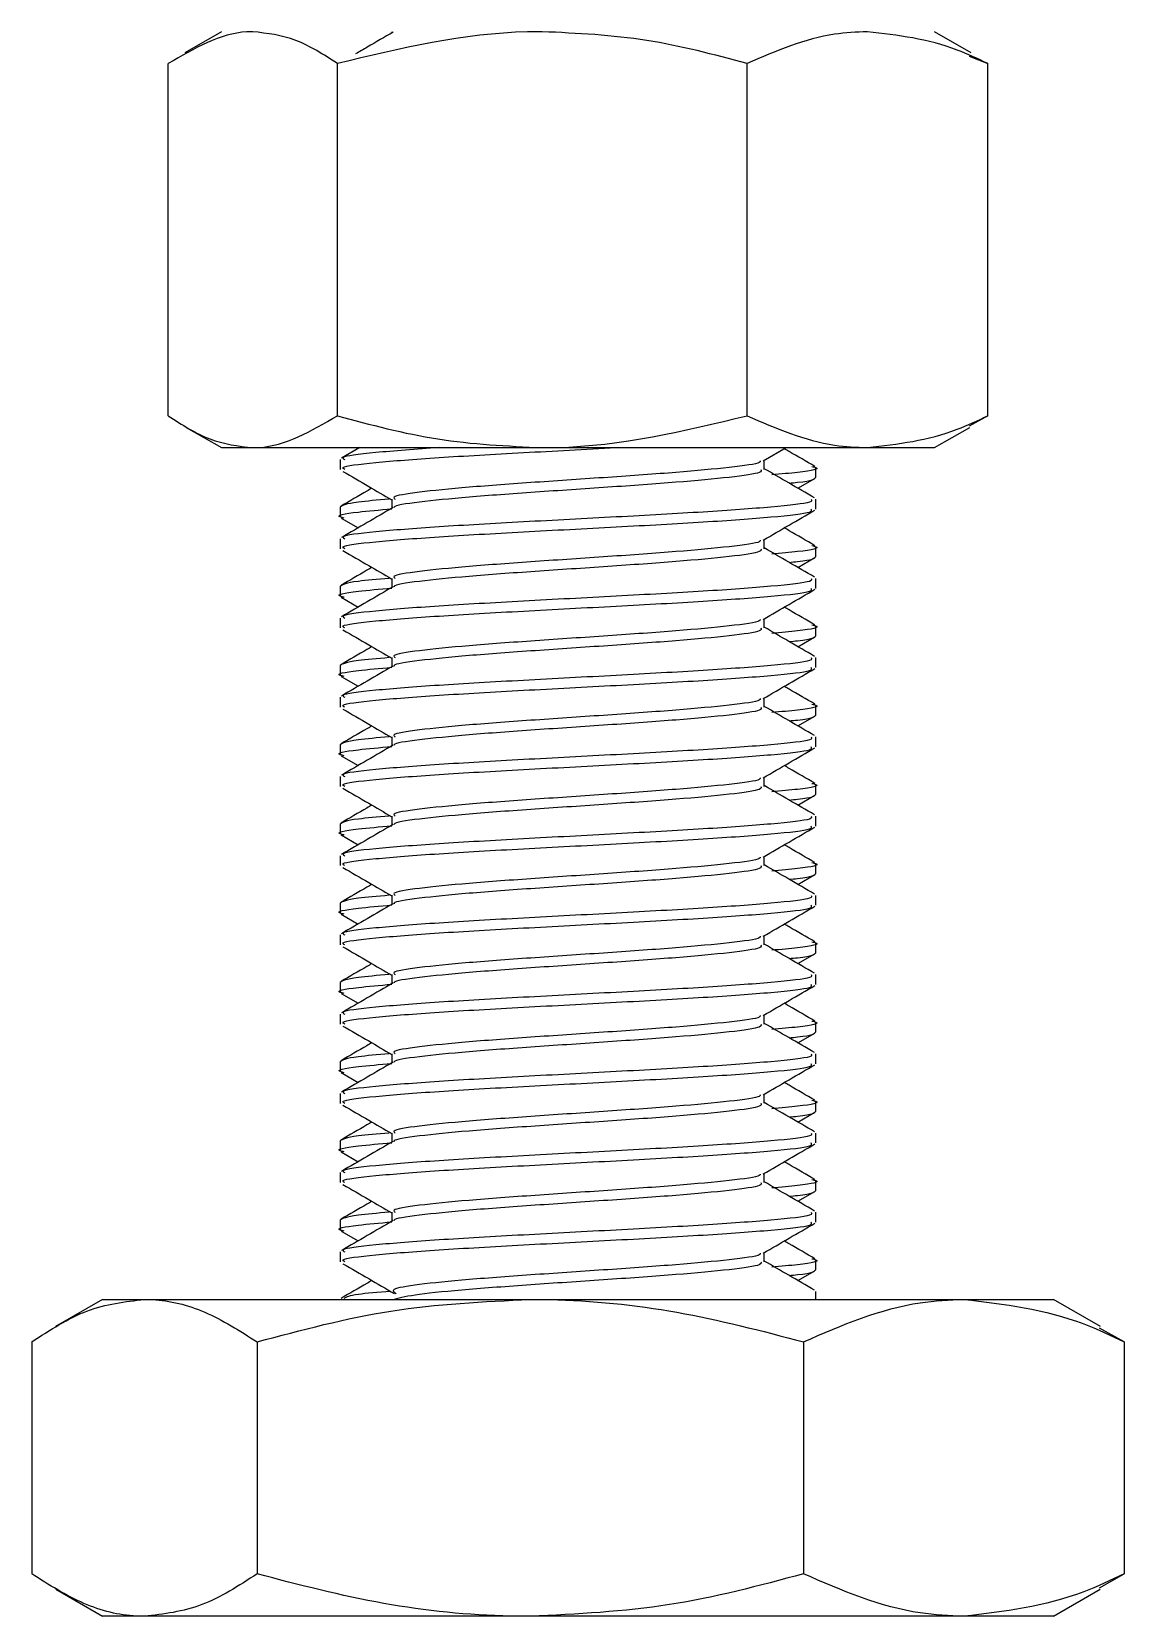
# Model space of a CAD drawing. Header units: inches. Extents: x 0 to 137, y 0 to 88.
# Drawn here: x 18.582 to 19.443, y 13.387 to 14.638 of the extents above; entities that cross this region are included whole.
import ezdxf

# ---------------------------------------------------------------- set-up
doc = ezdxf.new("R2010")
doc.units = ezdxf.units.IN
doc.header["$MEASUREMENT"] = 0

msp = doc.modelspace()

# ---------------------------------------------------------------- linework, layer by layer
at = {"color": 7, "linetype": 'Continuous', "lineweight": 25}
for p, q in [((18.73125, 14.6375), (18.70246, 14.62088)), ((18.86559, 14.6375), (18.86559, 14.63649)), ((19.32254, 14.62088), (19.29375, 14.6375)), ((19.32104, 14.61826), (19.33562, 14.61238)), ((18.68938, 14.3345), (18.68938, 14.61238)), ((18.82271, 14.3345), (18.82271, 14.61238)), ((19.14583, 14.3345), (19.14583, 14.61238)), ((19.33562, 14.3345), (19.33562, 14.61238)), ((18.70352, 14.32538), (18.73125, 14.30937)), ((19.29375, 14.30937), (19.32148, 14.32538)), ((19.33562, 14.3345), (19.32095, 14.32631)), ((18.73125, 14.30937), (19.29375, 14.30937)), ((18.84041, 14.30937), (18.82591, 14.30096)), ((19.15857, 14.29892), (19.17656, 14.30937)), ((18.825, 14.29996), (18.825, 14.29215)), ((19.15941, 14.29219), (19.15941, 14.29941)), ((19.2, 14.28594), (19.2, 14.29375)), ((19.18592, 14.27735), (19.19933, 14.28513)), ((18.86559, 14.26875), (18.86559, 14.26149)), ((19.2, 14.2609), (19.2, 14.26871)), ((18.825, 14.2625), (18.825, 14.25469)), ((18.82567, 14.25388), (18.83908, 14.2461)), ((18.825, 14.23746), (18.825, 14.22965)), ((19.15941, 14.22969), (19.15941, 14.23691)), ((19.2, 14.22344), (19.2, 14.23125)), ((19.18592, 14.21485), (19.19933, 14.22263)), ((18.86559, 14.20625), (18.86559, 14.19899)), ((19.2, 14.1984), (19.2, 14.20621)), ((18.825, 14.2), (18.825, 14.19219)), ((18.82567, 14.19138), (18.83908, 14.1836)), ((18.825, 14.17496), (18.825, 14.16715)), ((19.15941, 14.16719), (19.15941, 14.17441)), ((19.2, 14.16094), (19.2, 14.16875)), ((19.18592, 14.15235), (19.19933, 14.16013)), ((18.86559, 14.14375), (18.86559, 14.13649)), ((19.2, 14.1359), (19.2, 14.14371)), ((18.825, 14.1375), (18.825, 14.12969)), ((18.82567, 14.12888), (18.83908, 14.1211)), ((18.825, 14.11246), (18.825, 14.10465)), ((19.15941, 14.10469), (19.15941, 14.11191)), ((19.2, 14.09844), (19.2, 14.10625)), ((19.18592, 14.08985), (19.19933, 14.09763)), ((18.86559, 14.08125), (18.86559, 14.07399)), ((19.2, 14.0734), (19.2, 14.08121)), ((18.825, 14.075), (18.825, 14.06719)), ((18.82567, 14.06638), (18.83908, 14.0586)), ((18.825, 14.04996), (18.825, 14.04215)), ((19.15941, 14.04219), (19.15941, 14.04941)), ((19.2, 14.03594), (19.2, 14.04375)), ((19.18592, 14.02735), (19.19933, 14.03513)), ((18.86559, 14.01875), (18.86559, 14.01149)), ((19.2, 14.0109), (19.2, 14.01871)), ((18.825, 14.0125), (18.825, 14.00469)), ((18.82567, 14.00388), (18.83908, 13.9961)), ((18.825, 13.98746), (18.825, 13.97965)), ((19.15941, 13.97969), (19.15941, 13.98691)), ((19.2, 13.97344), (19.2, 13.98125)), ((19.18592, 13.96485), (19.19933, 13.97263)), ((18.86559, 13.95625), (18.86559, 13.94899)), ((19.2, 13.9484), (19.2, 13.95621)), ((18.825, 13.95), (18.825, 13.94219)), ((18.82567, 13.94138), (18.83908, 13.9336)), ((18.825, 13.92496), (18.825, 13.91715)), ((19.15941, 13.91719), (19.15941, 13.92441)), ((19.2, 13.91094), (19.2, 13.91875)), ((19.18592, 13.90235), (19.19933, 13.91013)), ((18.86559, 13.89375), (18.86559, 13.88649)), ((19.2, 13.8859), (19.2, 13.89371)), ((18.825, 13.8875), (18.825, 13.87969)), ((18.82567, 13.87888), (18.83908, 13.8711)), ((18.825, 13.86246), (18.825, 13.85465)), ((19.15941, 13.85469), (19.15941, 13.86191)), ((19.2, 13.84844), (19.2, 13.85625)), ((19.18592, 13.83985), (19.19933, 13.84763)), ((18.86559, 13.83125), (18.86559, 13.82399)), ((19.2, 13.8234), (19.2, 13.83121)), ((18.825, 13.825), (18.825, 13.81719)), ((18.82567, 13.81638), (18.83908, 13.8086)), ((18.825, 13.79996), (18.825, 13.79215)), ((19.15941, 13.79219), (19.15941, 13.79941)), ((19.2, 13.78594), (19.2, 13.79375)), ((19.18592, 13.77735), (19.19933, 13.78513)), ((18.86559, 13.76875), (18.86559, 13.76149)), ((19.2, 13.7609), (19.2, 13.76871)), ((18.825, 13.7625), (18.825, 13.75469)), ((18.82567, 13.75388), (18.83908, 13.7461)), ((18.825, 13.73746), (18.825, 13.72965)), ((19.15941, 13.72969), (19.15941, 13.73691)), ((19.2, 13.72344), (19.2, 13.73125)), ((19.18592, 13.71485), (19.19933, 13.72263)), ((18.86559, 13.70625), (18.86559, 13.69899)), ((19.2, 13.6984), (19.2, 13.70621)), ((18.825, 13.7), (18.825, 13.69219)), ((18.82567, 13.69138), (18.83908, 13.6836)), ((18.825, 13.67496), (18.825, 13.66715)), ((19.15941, 13.66719), (19.15941, 13.67441)), ((19.2, 13.66094), (19.2, 13.66875)), ((19.18592, 13.65235), (19.19933, 13.66013)), ((19.2, 13.6375), (19.2, 13.64371)), ((18.6375, 13.6375), (18.60053, 13.61615)), ((18.6375, 13.6375), (19.3875, 13.6375)), ((19.42447, 13.61615), (19.3875, 13.6375)), ((19.44333, 13.60401), (19.42376, 13.61492)), ((18.58167, 13.60401), (18.58167, 13.42099)), ((18.75945, 13.60401), (18.75945, 13.42099)), ((19.19028, 13.60401), (19.19028, 13.42099)), ((19.44333, 13.60401), (19.44333, 13.42099)), ((19.42376, 13.40991), (19.44333, 13.42099)), ((18.6006, 13.4088), (18.6375, 13.3875)), ((19.3875, 13.3875), (19.4244, 13.4088)), ((19.3875, 13.3875), (18.6375, 13.3875))]:
    msp.add_line(p, q, dxfattribs=at)
for points, knots in [([(18.75605, 14.6375), (18.75447, 14.63747), (18.73195, 14.63712), (18.70989, 14.6243), (18.68938, 14.61238)], [0, 0, 0, 0, 0.070219, 1, 1, 1, 1]), ([(18.82271, 14.61238), (18.81189, 14.6194), (18.79003, 14.63357), (18.76744, 14.63618), (18.75605, 14.6375)], [0, 0, 0, 0, 0.495458, 1, 1, 1, 1]), ([(18.98427, 14.6375), (18.98044, 14.63747), (18.92588, 14.63712), (18.87242, 14.6243), (18.82271, 14.61238)], [0, 0, 0, 0, 0.070219, 1, 1, 1, 1]), ([(18.8667, 14.63713), (18.8599, 14.63319), (18.85005, 14.62746), (18.84018, 14.62174), (18.83711, 14.61996)], [0, 0, 0, 0, 0.6888575, 1, 1, 1, 1]), ([(19.14583, 14.61238), (19.11959, 14.6194), (19.06664, 14.63357), (19.01189, 14.63618), (18.98427, 14.6375)], [0, 0, 0, 0, 0.495458, 1, 1, 1, 1]), ([(19.24073, 14.6375), (19.2321, 14.63713), (19.19998, 14.63574), (19.1687, 14.62225), (19.14583, 14.61238)], [0, 0, 0, 0, 0.268634, 1, 1, 1, 1]), ([(19.33562, 14.61238), (19.32765, 14.61617), (19.29672, 14.6309), (19.26459, 14.63469), (19.24073, 14.6375)], [0, 0, 0, 0, 0.2575513, 1, 1, 1, 1]), ([(18.68938, 14.3345), (18.70021, 14.32747), (18.72206, 14.3133), (18.74465, 14.31069), (18.75605, 14.30937)], [0, 0, 0, 0, 0.495458, 1, 1, 1, 1]), ([(18.75605, 14.30937), (18.75763, 14.3094), (18.78014, 14.30976), (18.8022, 14.32258), (18.82271, 14.3345)], [0, 0, 0, 0, 0.070219, 1, 1, 1, 1]), ([(18.82271, 14.3345), (18.84895, 14.32747), (18.90191, 14.3133), (18.95665, 14.31069), (18.98427, 14.30937)], [0, 0, 0, 0, 0.495458, 1, 1, 1, 1]), ([(18.98427, 14.30937), (18.9881, 14.3094), (19.04266, 14.30976), (19.09612, 14.32258), (19.14583, 14.3345)], [0, 0, 0, 0, 0.070219, 1, 1, 1, 1]), ([(19.14583, 14.3345), (19.1687, 14.32463), (19.19998, 14.31114), (19.2321, 14.30975), (19.24073, 14.30937)], [0, 0, 0, 0, 0.731366, 1, 1, 1, 1]), ([(19.24073, 14.30937), (19.26459, 14.31219), (19.29672, 14.31598), (19.32765, 14.3307), (19.33562, 14.3345)], [0, 0, 0, 0, 0.7424487, 1, 1, 1, 1]), ([(18.82849, 14.29215), (18.82763, 14.29268), (18.82471, 14.29452), (18.85, 14.29766), (18.89972, 14.30156), (18.96866, 14.30547), (19.01796, 14.30807), (19.04261, 14.30937)], [0, 0, 0, 0, 0.0929898, 0.3197423, 0.5464949, 0.7732474, 1, 1, 1, 1]), ([(18.90293, 14.30937), (18.88499, 14.30807), (18.84912, 14.30547), (18.82479, 14.30233), (18.82765, 14.30049), (18.82849, 14.29996)], [0, 0, 0, 0, 0.4149216, 0.8298433, 1, 1, 1, 1]), ([(19.19939, 14.29452), (19.19258, 14.29847), (19.18451, 14.30315), (19.17644, 14.30784), (19.17517, 14.30857)], [0, 0, 0, 0, 0.8430361, 1, 1, 1, 1]), ([(18.82716, 14.29065), (18.83392, 14.28672), (18.84675, 14.27926), (18.85954, 14.27179), (18.86559, 14.26826)], [0, 0, 0, 0, 0.5268333, 1, 1, 1, 1]), ([(19.15613, 14.2989), (19.15617, 14.29849), (19.15633, 14.29677), (19.13381, 14.29375), (19.09207, 14.28984), (19.03661, 14.28594), (18.97801, 14.28203), (18.92418, 14.27812), (18.88517, 14.27422), (18.86537, 14.27108), (18.86766, 14.26925), (18.86832, 14.26872)], [0, 0, 0, 0, 0.0412739, 0.1706766, 0.3000793, 0.429482, 0.5588847, 0.6882875, 0.8176902, 0.9470929, 1, 1, 1, 1]), ([(19.15668, 14.29216), (19.15699, 14.29139), (19.15783, 14.28931), (19.13419, 14.28594), (19.09197, 14.28203), (19.03663, 14.27812), (18.97803, 14.27422), (18.92408, 14.27031), (18.88555, 14.26641), (18.86705, 14.26367), (18.8675, 14.26224), (18.86754, 14.26212)], [0, 0, 0, 0, 0.0771573, 0.2071614, 0.3371654, 0.4671695, 0.5971736, 0.7271776, 0.8571817, 0.9871857, 1, 1, 1, 1]), ([(19.19909, 14.26971), (19.1923, 14.27365), (19.17906, 14.28133), (19.16584, 14.28901), (19.15941, 14.29274)], [0, 0, 0, 0, 0.5135589, 1, 1, 1, 1]), ([(19.19699, 14.29457), (19.19813, 14.2943), (19.2047, 14.29272), (19.19435, 14.29049), (19.17257, 14.28853), (19.16528, 14.28788)], [0, 0, 0, 0, 0.1229738, 0.7064342, 1, 1, 1, 1]), ([(18.84994, 14.27739), (18.84864, 14.27663), (18.84053, 14.27192), (18.83242, 14.26722), (18.82561, 14.26327)], [0, 0, 0, 0, 0.160953, 1, 1, 1, 1]), ([(19.17897, 14.28138), (19.18133, 14.2816), (19.19786, 14.28312), (19.19901, 14.28464), (19.2, 14.28594)], [0, 0, 0, 0, 0.1425412, 1, 1, 1, 1]), ([(18.86347, 14.26873), (18.85443, 14.26796), (18.8302, 14.26588), (18.827, 14.2638), (18.825, 14.2625)], [0, 0, 0, 0, 0.3731542, 1, 1, 1, 1]), ([(19.19651, 14.26871), (19.19691, 14.26794), (19.19797, 14.26587), (19.16781, 14.2625), (19.11392, 14.25859), (19.04331, 14.25469), (18.96847, 14.25078), (18.89978, 14.24687), (18.84999, 14.24297), (18.82471, 14.23983), (18.82764, 14.23799), (18.82849, 14.23746)], [0, 0, 0, 0, 0.0737383, 0.1987383, 0.3237383, 0.4487383, 0.5737383, 0.6987383, 0.8237383, 0.9487383, 1, 1, 1, 1]), ([(18.82815, 14.25383), (18.82694, 14.25411), (18.82027, 14.2557), (18.83198, 14.25813), (18.85611, 14.26028), (18.86559, 14.26112)], [0, 0, 0, 0, 0.1181017, 0.6533582, 1, 1, 1, 1]), ([(18.8667, 14.26213), (18.8599, 14.25819), (18.84631, 14.25029), (18.83271, 14.24241), (18.82591, 14.23846)], [0, 0, 0, 0, 0.4997708, 1, 1, 1, 1]), ([(18.82849, 14.22965), (18.82764, 14.23018), (18.82471, 14.23202), (18.84999, 14.23516), (18.89978, 14.23906), (18.96847, 14.24297), (19.04331, 14.24687), (19.11392, 14.25078), (19.16781, 14.25469), (19.19797, 14.25806), (19.19691, 14.26013), (19.19651, 14.2609)], [0, 0, 0, 0, 0.0512617, 0.1762617, 0.3012617, 0.4262617, 0.5512617, 0.6762617, 0.8012617, 0.9262617, 1, 1, 1, 1]), ([(19.15857, 14.23642), (19.16537, 14.24038), (19.17898, 14.24829), (19.19259, 14.25618), (19.1994, 14.26013)], [0, 0, 0, 0, 0.4997275, 1, 1, 1, 1]), ([(19.19939, 14.23202), (19.19258, 14.23597), (19.18451, 14.24065), (19.17644, 14.24534), (19.17517, 14.24607)], [0, 0, 0, 0, 0.8430361, 1, 1, 1, 1]), ([(18.82716, 14.22815), (18.83392, 14.22422), (18.84675, 14.21676), (18.85954, 14.20929), (18.86559, 14.20576)], [0, 0, 0, 0, 0.5268333, 1, 1, 1, 1]), ([(19.15613, 14.2364), (19.15617, 14.23599), (19.15633, 14.23427), (19.13381, 14.23125), (19.09207, 14.22734), (19.03661, 14.22344), (18.97801, 14.21953), (18.92418, 14.21562), (18.88517, 14.21172), (18.86537, 14.20858), (18.86766, 14.20675), (18.86832, 14.20622)], [0, 0, 0, 0, 0.0412739, 0.1706766, 0.3000793, 0.429482, 0.5588847, 0.6882875, 0.8176902, 0.9470929, 1, 1, 1, 1]), ([(19.15668, 14.22966), (19.15699, 14.22889), (19.15783, 14.22681), (19.13419, 14.22344), (19.09197, 14.21953), (19.03663, 14.21562), (18.97803, 14.21172), (18.92408, 14.20781), (18.88555, 14.20391), (18.86705, 14.20117), (18.8675, 14.19974), (18.86754, 14.19962)], [0, 0, 0, 0, 0.07715729, 0.20716136, 0.33716542, 0.46716949, 0.59717355, 0.72717762, 0.85718168, 0.98718575, 1, 1, 1, 1]), ([(19.19909, 14.20721), (19.1923, 14.21115), (19.17906, 14.21883), (19.16584, 14.22651), (19.15941, 14.23024)], [0, 0, 0, 0, 0.5135589, 1, 1, 1, 1]), ([(19.19699, 14.23207), (19.19813, 14.2318), (19.2047, 14.23022), (19.19435, 14.22799), (19.17257, 14.22603), (19.16528, 14.22538)], [0, 0, 0, 0, 0.1229738, 0.7064342, 1, 1, 1, 1]), ([(18.84994, 14.21489), (18.84864, 14.21413), (18.84053, 14.20942), (18.83242, 14.20472), (18.82561, 14.20077)], [0, 0, 0, 0, 0.160953, 1, 1, 1, 1]), ([(19.17897, 14.21888), (19.18133, 14.2191), (19.19786, 14.22062), (19.19901, 14.22214), (19.2, 14.22344)], [0, 0, 0, 0, 0.1425412, 1, 1, 1, 1]), ([(18.86347, 14.20623), (18.85443, 14.20546), (18.8302, 14.20338), (18.827, 14.2013), (18.825, 14.2)], [0, 0, 0, 0, 0.3731542, 1, 1, 1, 1]), ([(19.19651, 14.20621), (19.19691, 14.20544), (19.19797, 14.20337), (19.16781, 14.2), (19.11392, 14.19609), (19.04331, 14.19219), (18.96847, 14.18828), (18.89978, 14.18437), (18.84999, 14.18047), (18.82471, 14.17733), (18.82764, 14.17549), (18.82849, 14.17496)], [0, 0, 0, 0, 0.0737383, 0.1987383, 0.3237383, 0.4487383, 0.5737383, 0.6987383, 0.8237383, 0.9487383, 1, 1, 1, 1]), ([(18.82815, 14.19133), (18.82694, 14.19161), (18.82027, 14.1932), (18.83198, 14.19563), (18.85611, 14.19778), (18.86559, 14.19862)], [0, 0, 0, 0, 0.1181017, 0.6533582, 1, 1, 1, 1]), ([(18.8667, 14.19963), (18.8599, 14.19569), (18.84631, 14.18779), (18.83271, 14.17991), (18.82591, 14.17596)], [0, 0, 0, 0, 0.4997708, 1, 1, 1, 1]), ([(18.82849, 14.16715), (18.82764, 14.16768), (18.82471, 14.16952), (18.84999, 14.17266), (18.89978, 14.17656), (18.96847, 14.18047), (19.04331, 14.18437), (19.11392, 14.18828), (19.16781, 14.19219), (19.19797, 14.19556), (19.19691, 14.19763), (19.19651, 14.1984)], [0, 0, 0, 0, 0.0512617, 0.1762617, 0.3012617, 0.4262617, 0.5512617, 0.6762617, 0.8012617, 0.9262617, 1, 1, 1, 1]), ([(19.15857, 14.17392), (19.16537, 14.17788), (19.17898, 14.18579), (19.19259, 14.19368), (19.1994, 14.19763)], [0, 0, 0, 0, 0.4997275, 1, 1, 1, 1]), ([(19.19939, 14.16952), (19.19258, 14.17347), (19.18451, 14.17815), (19.17644, 14.18284), (19.17517, 14.18357)], [0, 0, 0, 0, 0.8430361, 1, 1, 1, 1]), ([(18.82716, 14.16565), (18.83392, 14.16172), (18.84675, 14.15426), (18.85954, 14.14679), (18.86559, 14.14326)], [0, 0, 0, 0, 0.5268333, 1, 1, 1, 1]), ([(19.15613, 14.1739), (19.15617, 14.17349), (19.15633, 14.17177), (19.13381, 14.16875), (19.09207, 14.16484), (19.03661, 14.16094), (18.97801, 14.15703), (18.92418, 14.15312), (18.88517, 14.14922), (18.86537, 14.14608), (18.86766, 14.14425), (18.86832, 14.14372)], [0, 0, 0, 0, 0.0412739, 0.1706766, 0.3000793, 0.429482, 0.5588847, 0.6882875, 0.8176902, 0.9470929, 1, 1, 1, 1]), ([(19.15668, 14.16716), (19.15699, 14.16639), (19.15783, 14.16431), (19.13419, 14.16094), (19.09197, 14.15703), (19.03663, 14.15312), (18.97803, 14.14922), (18.92408, 14.14531), (18.88555, 14.14141), (18.86705, 14.13867), (18.8675, 14.13724), (18.86754, 14.13712)], [0, 0, 0, 0, 0.07715729, 0.20716136, 0.33716542, 0.46716949, 0.59717355, 0.72717762, 0.85718168, 0.98718575, 1, 1, 1, 1]), ([(19.19909, 14.14471), (19.1923, 14.14865), (19.17906, 14.15633), (19.16584, 14.16401), (19.15941, 14.16774)], [0, 0, 0, 0, 0.5135589, 1, 1, 1, 1]), ([(19.19699, 14.16957), (19.19813, 14.1693), (19.2047, 14.16772), (19.19435, 14.16549), (19.17257, 14.16353), (19.16528, 14.16288)], [0, 0, 0, 0, 0.12297375, 0.70643418, 1, 1, 1, 1]), ([(18.84994, 14.15239), (18.84864, 14.15163), (18.84053, 14.14692), (18.83242, 14.14222), (18.82561, 14.13827)], [0, 0, 0, 0, 0.160953, 1, 1, 1, 1]), ([(19.17897, 14.15638), (19.18133, 14.1566), (19.19786, 14.15812), (19.19901, 14.15964), (19.2, 14.16094)], [0, 0, 0, 0, 0.1425412, 1, 1, 1, 1]), ([(18.86347, 14.14373), (18.85443, 14.14296), (18.8302, 14.14088), (18.827, 14.1388), (18.825, 14.1375)], [0, 0, 0, 0, 0.3731542, 1, 1, 1, 1]), ([(19.19651, 14.14371), (19.19691, 14.14294), (19.19797, 14.14087), (19.16781, 14.1375), (19.11392, 14.13359), (19.04331, 14.12969), (18.96847, 14.12578), (18.89978, 14.12187), (18.84999, 14.11797), (18.82471, 14.11483), (18.82764, 14.11299), (18.82849, 14.11246)], [0, 0, 0, 0, 0.0737383, 0.1987383, 0.3237383, 0.4487383, 0.5737383, 0.6987383, 0.8237383, 0.9487383, 1, 1, 1, 1]), ([(18.82815, 14.12883), (18.82694, 14.12911), (18.82027, 14.1307), (18.83198, 14.13313), (18.85611, 14.13528), (18.86559, 14.13612)], [0, 0, 0, 0, 0.1181017, 0.6533582, 1, 1, 1, 1]), ([(18.8667, 14.13713), (18.8599, 14.13319), (18.84631, 14.12529), (18.83271, 14.11741), (18.82591, 14.11346)], [0, 0, 0, 0, 0.4997708, 1, 1, 1, 1]), ([(18.82849, 14.10465), (18.82764, 14.10518), (18.82471, 14.10702), (18.84999, 14.11016), (18.89978, 14.11406), (18.96847, 14.11797), (19.04331, 14.12187), (19.11392, 14.12578), (19.16781, 14.12969), (19.19797, 14.13306), (19.19691, 14.13513), (19.19651, 14.1359)], [0, 0, 0, 0, 0.0512617, 0.1762617, 0.3012617, 0.4262617, 0.5512617, 0.6762617, 0.8012617, 0.9262617, 1, 1, 1, 1]), ([(19.15857, 14.11142), (19.16537, 14.11538), (19.17898, 14.12329), (19.19259, 14.13118), (19.1994, 14.13513)], [0, 0, 0, 0, 0.4997275, 1, 1, 1, 1]), ([(19.19939, 14.10702), (19.19258, 14.11097), (19.18451, 14.11565), (19.17644, 14.12034), (19.17517, 14.12107)], [0, 0, 0, 0, 0.8430361, 1, 1, 1, 1]), ([(18.82716, 14.10315), (18.83392, 14.09922), (18.84675, 14.09176), (18.85954, 14.08429), (18.86559, 14.08076)], [0, 0, 0, 0, 0.5268333, 1, 1, 1, 1]), ([(19.15613, 14.1114), (19.15617, 14.11099), (19.15633, 14.10927), (19.13381, 14.10625), (19.09207, 14.10234), (19.03661, 14.09844), (18.97801, 14.09453), (18.92418, 14.09062), (18.88517, 14.08672), (18.86537, 14.08358), (18.86766, 14.08175), (18.86832, 14.08122)], [0, 0, 0, 0, 0.0412739, 0.1706766, 0.3000793, 0.429482, 0.5588847, 0.6882875, 0.8176902, 0.9470929, 1, 1, 1, 1]), ([(19.15668, 14.10466), (19.15699, 14.10389), (19.15783, 14.10181), (19.13419, 14.09844), (19.09197, 14.09453), (19.03663, 14.09062), (18.97803, 14.08672), (18.92408, 14.08281), (18.88555, 14.07891), (18.86705, 14.07617), (18.8675, 14.07474), (18.86754, 14.07462)], [0, 0, 0, 0, 0.07715729, 0.20716136, 0.33716542, 0.46716949, 0.59717355, 0.72717762, 0.85718168, 0.98718575, 1, 1, 1, 1]), ([(19.19909, 14.08221), (19.1923, 14.08615), (19.17906, 14.09383), (19.16584, 14.10151), (19.15941, 14.10524)], [0, 0, 0, 0, 0.5135589, 1, 1, 1, 1]), ([(19.19699, 14.10707), (19.19813, 14.1068), (19.2047, 14.10522), (19.19435, 14.10299), (19.17257, 14.10103), (19.16528, 14.10038)], [0, 0, 0, 0, 0.12297375, 0.70643418, 1, 1, 1, 1]), ([(18.84994, 14.08989), (18.84864, 14.08913), (18.84053, 14.08442), (18.83242, 14.07972), (18.82561, 14.07577)], [0, 0, 0, 0, 0.160953, 1, 1, 1, 1]), ([(19.17897, 14.09388), (19.18133, 14.0941), (19.19786, 14.09562), (19.19901, 14.09714), (19.2, 14.09844)], [0, 0, 0, 0, 0.1425412, 1, 1, 1, 1]), ([(18.86347, 14.08123), (18.85443, 14.08046), (18.8302, 14.07838), (18.827, 14.0763), (18.825, 14.075)], [0, 0, 0, 0, 0.3731542, 1, 1, 1, 1]), ([(19.19651, 14.08121), (19.19691, 14.08044), (19.19797, 14.07837), (19.16781, 14.075), (19.11392, 14.07109), (19.04331, 14.06719), (18.96847, 14.06328), (18.89978, 14.05937), (18.84999, 14.05547), (18.82471, 14.05233), (18.82764, 14.05049), (18.82849, 14.04996)], [0, 0, 0, 0, 0.0737383, 0.1987383, 0.3237383, 0.4487383, 0.5737383, 0.6987383, 0.8237383, 0.9487383, 1, 1, 1, 1]), ([(18.82815, 14.06633), (18.82694, 14.06661), (18.82027, 14.0682), (18.83198, 14.07063), (18.85611, 14.07278), (18.86559, 14.07362)], [0, 0, 0, 0, 0.11810175, 0.65335819, 1, 1, 1, 1]), ([(18.8667, 14.07463), (18.8599, 14.07069), (18.84631, 14.06279), (18.83271, 14.05491), (18.82591, 14.05096)], [0, 0, 0, 0, 0.4997708, 1, 1, 1, 1]), ([(18.82849, 14.04215), (18.82764, 14.04268), (18.82471, 14.04452), (18.84999, 14.04766), (18.89978, 14.05156), (18.96847, 14.05547), (19.04331, 14.05937), (19.11392, 14.06328), (19.16781, 14.06719), (19.19797, 14.07056), (19.19691, 14.07263), (19.19651, 14.0734)], [0, 0, 0, 0, 0.0512617, 0.1762617, 0.3012617, 0.4262617, 0.5512617, 0.6762617, 0.8012617, 0.9262617, 1, 1, 1, 1]), ([(19.15857, 14.04892), (19.16537, 14.05288), (19.17898, 14.06079), (19.19259, 14.06868), (19.1994, 14.07263)], [0, 0, 0, 0, 0.4997275, 1, 1, 1, 1]), ([(19.19939, 14.04452), (19.19258, 14.04847), (19.18451, 14.05315), (19.17644, 14.05784), (19.17517, 14.05857)], [0, 0, 0, 0, 0.8430361, 1, 1, 1, 1]), ([(18.82716, 14.04065), (18.83392, 14.03672), (18.84675, 14.02926), (18.85954, 14.02179), (18.86559, 14.01826)], [0, 0, 0, 0, 0.5268333, 1, 1, 1, 1]), ([(19.15613, 14.0489), (19.15617, 14.04849), (19.15633, 14.04677), (19.13381, 14.04375), (19.09207, 14.03984), (19.03661, 14.03594), (18.97801, 14.03203), (18.92418, 14.02812), (18.88517, 14.02422), (18.86537, 14.02108), (18.86766, 14.01925), (18.86832, 14.01872)], [0, 0, 0, 0, 0.0412739, 0.1706766, 0.3000793, 0.429482, 0.5588847, 0.6882875, 0.8176902, 0.9470929, 1, 1, 1, 1]), ([(19.15668, 14.04216), (19.15699, 14.04139), (19.15783, 14.03931), (19.13419, 14.03594), (19.09197, 14.03203), (19.03663, 14.02812), (18.97803, 14.02422), (18.92408, 14.02031), (18.88555, 14.01641), (18.86705, 14.01367), (18.8675, 14.01224), (18.86754, 14.01212)], [0, 0, 0, 0, 0.07715729, 0.20716136, 0.33716542, 0.46716949, 0.59717355, 0.72717762, 0.85718168, 0.98718575, 1, 1, 1, 1]), ([(19.19909, 14.01971), (19.1923, 14.02365), (19.17906, 14.03133), (19.16584, 14.03901), (19.15941, 14.04274)], [0, 0, 0, 0, 0.5135589, 1, 1, 1, 1]), ([(19.19699, 14.04457), (19.19813, 14.0443), (19.2047, 14.04272), (19.19435, 14.04049), (19.17257, 14.03853), (19.16528, 14.03788)], [0, 0, 0, 0, 0.12297375, 0.70643418, 1, 1, 1, 1]), ([(18.84994, 14.02739), (18.84864, 14.02663), (18.84053, 14.02192), (18.83242, 14.01722), (18.82561, 14.01327)], [0, 0, 0, 0, 0.160953, 1, 1, 1, 1]), ([(19.17897, 14.03138), (19.18133, 14.0316), (19.19786, 14.03312), (19.19901, 14.03464), (19.2, 14.03594)], [0, 0, 0, 0, 0.1425412, 1, 1, 1, 1]), ([(18.86347, 14.01873), (18.85443, 14.01796), (18.8302, 14.01588), (18.827, 14.0138), (18.825, 14.0125)], [0, 0, 0, 0, 0.3731542, 1, 1, 1, 1]), ([(19.19651, 14.01871), (19.19691, 14.01794), (19.19797, 14.01587), (19.16781, 14.0125), (19.11392, 14.00859), (19.04331, 14.00469), (18.96847, 14.00078), (18.89978, 13.99687), (18.84999, 13.99297), (18.82471, 13.98983), (18.82764, 13.98799), (18.82849, 13.98746)], [0, 0, 0, 0, 0.0737383, 0.1987383, 0.3237383, 0.4487383, 0.5737383, 0.6987383, 0.8237383, 0.9487383, 1, 1, 1, 1]), ([(18.82815, 14.00383), (18.82694, 14.00411), (18.82027, 14.0057), (18.83198, 14.00813), (18.85611, 14.01028), (18.86559, 14.01112)], [0, 0, 0, 0, 0.11810175, 0.65335819, 1, 1, 1, 1]), ([(18.8667, 14.01213), (18.8599, 14.00819), (18.84631, 14.00029), (18.83271, 13.99241), (18.82591, 13.98846)], [0, 0, 0, 0, 0.4997708, 1, 1, 1, 1]), ([(18.82849, 13.97965), (18.82764, 13.98018), (18.82471, 13.98202), (18.84999, 13.98516), (18.89978, 13.98906), (18.96847, 13.99297), (19.04331, 13.99687), (19.11392, 14.00078), (19.16781, 14.00469), (19.19797, 14.00806), (19.19691, 14.01013), (19.19651, 14.0109)], [0, 0, 0, 0, 0.0512617, 0.1762617, 0.3012617, 0.4262617, 0.5512617, 0.6762617, 0.8012617, 0.9262617, 1, 1, 1, 1]), ([(19.15857, 13.98642), (19.16537, 13.99038), (19.17898, 13.99829), (19.19259, 14.00618), (19.1994, 14.01013)], [0, 0, 0, 0, 0.4997275, 1, 1, 1, 1]), ([(19.19939, 13.98202), (19.19258, 13.98597), (19.18451, 13.99065), (19.17644, 13.99534), (19.17517, 13.99607)], [0, 0, 0, 0, 0.8430361, 1, 1, 1, 1]), ([(18.82716, 13.97815), (18.83392, 13.97422), (18.84675, 13.96676), (18.85954, 13.95929), (18.86559, 13.95576)], [0, 0, 0, 0, 0.5268333, 1, 1, 1, 1]), ([(19.15613, 13.9864), (19.15617, 13.98599), (19.15633, 13.98427), (19.13381, 13.98125), (19.09207, 13.97734), (19.03661, 13.97344), (18.97801, 13.96953), (18.92418, 13.96562), (18.88517, 13.96172), (18.86537, 13.95858), (18.86766, 13.95675), (18.86832, 13.95622)], [0, 0, 0, 0, 0.0412739, 0.1706766, 0.3000793, 0.429482, 0.5588847, 0.6882875, 0.8176902, 0.9470929, 1, 1, 1, 1]), ([(19.15668, 13.97966), (19.15699, 13.97889), (19.15783, 13.97681), (19.13419, 13.97344), (19.09197, 13.96953), (19.03663, 13.96562), (18.97803, 13.96172), (18.92408, 13.95781), (18.88555, 13.95391), (18.86705, 13.95117), (18.8675, 13.94974), (18.86754, 13.94962)], [0, 0, 0, 0, 0.07715729, 0.20716136, 0.33716542, 0.46716949, 0.59717355, 0.72717762, 0.85718168, 0.98718575, 1, 1, 1, 1]), ([(19.19909, 13.95721), (19.1923, 13.96115), (19.17906, 13.96883), (19.16584, 13.97651), (19.15941, 13.98024)], [0, 0, 0, 0, 0.5135589, 1, 1, 1, 1]), ([(19.19699, 13.98207), (19.19813, 13.9818), (19.2047, 13.98022), (19.19435, 13.97799), (19.17257, 13.97603), (19.16528, 13.97538)], [0, 0, 0, 0, 0.1229738, 0.7064342, 1, 1, 1, 1]), ([(18.84994, 13.96489), (18.84864, 13.96413), (18.84053, 13.95942), (18.83242, 13.95472), (18.82561, 13.95077)], [0, 0, 0, 0, 0.160953, 1, 1, 1, 1]), ([(19.17897, 13.96888), (19.18133, 13.9691), (19.19786, 13.97062), (19.19901, 13.97214), (19.2, 13.97344)], [0, 0, 0, 0, 0.1425412, 1, 1, 1, 1]), ([(18.86347, 13.95623), (18.85443, 13.95546), (18.8302, 13.95338), (18.827, 13.9513), (18.825, 13.95)], [0, 0, 0, 0, 0.3731542, 1, 1, 1, 1]), ([(19.19651, 13.95621), (19.19691, 13.95544), (19.19797, 13.95337), (19.16781, 13.95), (19.11392, 13.94609), (19.04331, 13.94219), (18.96847, 13.93828), (18.89978, 13.93437), (18.84999, 13.93047), (18.82471, 13.92733), (18.82764, 13.92549), (18.82849, 13.92496)], [0, 0, 0, 0, 0.0737383, 0.1987383, 0.3237383, 0.4487383, 0.5737383, 0.6987383, 0.8237383, 0.9487383, 1, 1, 1, 1]), ([(18.82815, 13.94133), (18.82694, 13.94161), (18.82027, 13.9432), (18.83198, 13.94563), (18.85611, 13.94778), (18.86559, 13.94862)], [0, 0, 0, 0, 0.11810175, 0.65335819, 1, 1, 1, 1]), ([(18.8667, 13.94963), (18.8599, 13.94569), (18.84631, 13.93779), (18.83271, 13.92991), (18.82591, 13.92596)], [0, 0, 0, 0, 0.4997708, 1, 1, 1, 1]), ([(18.82849, 13.91715), (18.82764, 13.91768), (18.82471, 13.91952), (18.84999, 13.92266), (18.89978, 13.92656), (18.96847, 13.93047), (19.04331, 13.93437), (19.11392, 13.93828), (19.16781, 13.94219), (19.19797, 13.94556), (19.19691, 13.94763), (19.19651, 13.9484)], [0, 0, 0, 0, 0.0512617, 0.1762617, 0.3012617, 0.4262617, 0.5512617, 0.6762617, 0.8012617, 0.9262617, 1, 1, 1, 1]), ([(19.15857, 13.92392), (19.16537, 13.92788), (19.17898, 13.93579), (19.19259, 13.94368), (19.1994, 13.94763)], [0, 0, 0, 0, 0.4997275, 1, 1, 1, 1]), ([(19.19939, 13.91952), (19.19258, 13.92347), (19.18451, 13.92815), (19.17644, 13.93284), (19.17517, 13.93357)], [0, 0, 0, 0, 0.8430361, 1, 1, 1, 1]), ([(18.82716, 13.91565), (18.83392, 13.91172), (18.84675, 13.90426), (18.85954, 13.89679), (18.86559, 13.89326)], [0, 0, 0, 0, 0.5268333, 1, 1, 1, 1]), ([(19.15613, 13.9239), (19.15617, 13.92349), (19.15633, 13.92177), (19.13381, 13.91875), (19.09207, 13.91484), (19.03661, 13.91094), (18.97801, 13.90703), (18.92418, 13.90312), (18.88517, 13.89922), (18.86537, 13.89608), (18.86766, 13.89425), (18.86832, 13.89372)], [0, 0, 0, 0, 0.0412739, 0.1706766, 0.3000793, 0.429482, 0.5588847, 0.6882875, 0.8176902, 0.9470929, 1, 1, 1, 1]), ([(19.15668, 13.91716), (19.15699, 13.91639), (19.15783, 13.91431), (19.13419, 13.91094), (19.09197, 13.90703), (19.03663, 13.90312), (18.97803, 13.89922), (18.92408, 13.89531), (18.88555, 13.89141), (18.86705, 13.88867), (18.8675, 13.88724), (18.86754, 13.88712)], [0, 0, 0, 0, 0.07715729, 0.20716136, 0.33716542, 0.46716949, 0.59717355, 0.72717762, 0.85718168, 0.98718575, 1, 1, 1, 1]), ([(19.19909, 13.89471), (19.1923, 13.89865), (19.17906, 13.90633), (19.16584, 13.91401), (19.15941, 13.91774)], [0, 0, 0, 0, 0.5135589, 1, 1, 1, 1]), ([(19.19699, 13.91957), (19.19813, 13.9193), (19.2047, 13.91772), (19.19435, 13.91549), (19.17257, 13.91353), (19.16528, 13.91288)], [0, 0, 0, 0, 0.12297375, 0.70643418, 1, 1, 1, 1]), ([(18.84994, 13.90239), (18.84864, 13.90163), (18.84053, 13.89692), (18.83242, 13.89222), (18.82561, 13.88827)], [0, 0, 0, 0, 0.160953, 1, 1, 1, 1]), ([(19.17897, 13.90638), (19.18133, 13.9066), (19.19786, 13.90812), (19.19901, 13.90964), (19.2, 13.91094)], [0, 0, 0, 0, 0.1425412, 1, 1, 1, 1]), ([(18.86347, 13.89373), (18.85443, 13.89296), (18.8302, 13.89088), (18.827, 13.8888), (18.825, 13.8875)], [0, 0, 0, 0, 0.37315424, 1, 1, 1, 1]), ([(19.19651, 13.89371), (19.19691, 13.89294), (19.19797, 13.89087), (19.16781, 13.8875), (19.11392, 13.88359), (19.04331, 13.87969), (18.96847, 13.87578), (18.89978, 13.87187), (18.84999, 13.86797), (18.82471, 13.86483), (18.82764, 13.86299), (18.82849, 13.86246)], [0, 0, 0, 0, 0.0737383, 0.1987383, 0.3237383, 0.4487383, 0.5737383, 0.6987383, 0.8237383, 0.9487383, 1, 1, 1, 1]), ([(18.82815, 13.87883), (18.82694, 13.87911), (18.82027, 13.8807), (18.83198, 13.88313), (18.85611, 13.88528), (18.86559, 13.88612)], [0, 0, 0, 0, 0.1181017, 0.6533582, 1, 1, 1, 1]), ([(18.8667, 13.88713), (18.8599, 13.88319), (18.84631, 13.87529), (18.83271, 13.86741), (18.82591, 13.86346)], [0, 0, 0, 0, 0.4997708, 1, 1, 1, 1]), ([(18.82849, 13.85465), (18.82764, 13.85518), (18.82471, 13.85702), (18.84999, 13.86016), (18.89978, 13.86406), (18.96847, 13.86797), (19.04331, 13.87187), (19.11392, 13.87578), (19.16781, 13.87969), (19.19797, 13.88306), (19.19691, 13.88513), (19.19651, 13.8859)], [0, 0, 0, 0, 0.0512617, 0.1762617, 0.3012617, 0.4262617, 0.5512617, 0.6762617, 0.8012617, 0.9262617, 1, 1, 1, 1]), ([(19.15857, 13.86142), (19.16537, 13.86538), (19.17898, 13.87329), (19.19259, 13.88118), (19.1994, 13.88513)], [0, 0, 0, 0, 0.4997275, 1, 1, 1, 1]), ([(19.19939, 13.85702), (19.19258, 13.86097), (19.18451, 13.86565), (19.17644, 13.87034), (19.17517, 13.87107)], [0, 0, 0, 0, 0.8430361, 1, 1, 1, 1]), ([(18.82716, 13.85315), (18.83392, 13.84922), (18.84675, 13.84176), (18.85954, 13.83429), (18.86559, 13.83076)], [0, 0, 0, 0, 0.5268333, 1, 1, 1, 1]), ([(19.15613, 13.8614), (19.15617, 13.86099), (19.15633, 13.85927), (19.13381, 13.85625), (19.09207, 13.85234), (19.03661, 13.84844), (18.97801, 13.84453), (18.92418, 13.84062), (18.88517, 13.83672), (18.86537, 13.83358), (18.86766, 13.83175), (18.86832, 13.83122)], [0, 0, 0, 0, 0.0412739, 0.1706766, 0.3000793, 0.429482, 0.5588847, 0.6882875, 0.8176902, 0.9470929, 1, 1, 1, 1]), ([(19.15668, 13.85466), (19.15699, 13.85389), (19.15783, 13.85181), (19.13419, 13.84844), (19.09197, 13.84453), (19.03663, 13.84062), (18.97803, 13.83672), (18.92408, 13.83281), (18.88555, 13.82891), (18.86705, 13.82617), (18.8675, 13.82474), (18.86754, 13.82462)], [0, 0, 0, 0, 0.07715729, 0.20716136, 0.33716542, 0.46716949, 0.59717355, 0.72717762, 0.85718168, 0.98718575, 1, 1, 1, 1]), ([(19.19909, 13.83221), (19.1923, 13.83615), (19.17906, 13.84383), (19.16584, 13.85151), (19.15941, 13.85524)], [0, 0, 0, 0, 0.5135589, 1, 1, 1, 1]), ([(19.19699, 13.85707), (19.19813, 13.8568), (19.2047, 13.85522), (19.19435, 13.85299), (19.17257, 13.85103), (19.16528, 13.85038)], [0, 0, 0, 0, 0.12297375, 0.70643418, 1, 1, 1, 1]), ([(18.84994, 13.83989), (18.84864, 13.83913), (18.84053, 13.83442), (18.83242, 13.82972), (18.82561, 13.82577)], [0, 0, 0, 0, 0.160953, 1, 1, 1, 1]), ([(19.17897, 13.84388), (19.18133, 13.8441), (19.19786, 13.84562), (19.19901, 13.84714), (19.2, 13.84844)], [0, 0, 0, 0, 0.1425412, 1, 1, 1, 1]), ([(18.86347, 13.83123), (18.85443, 13.83046), (18.8302, 13.82838), (18.827, 13.8263), (18.825, 13.825)], [0, 0, 0, 0, 0.3731542, 1, 1, 1, 1]), ([(19.19651, 13.83121), (19.19691, 13.83044), (19.19797, 13.82837), (19.16781, 13.825), (19.11392, 13.82109), (19.04331, 13.81719), (18.96847, 13.81328), (18.89978, 13.80937), (18.84999, 13.80547), (18.82471, 13.80233), (18.82764, 13.80049), (18.82849, 13.79996)], [0, 0, 0, 0, 0.0737383, 0.1987383, 0.3237383, 0.4487383, 0.5737383, 0.6987383, 0.8237383, 0.9487383, 1, 1, 1, 1]), ([(18.82815, 13.81633), (18.82694, 13.81661), (18.82027, 13.8182), (18.83198, 13.82063), (18.85611, 13.82278), (18.86559, 13.82362)], [0, 0, 0, 0, 0.1181017, 0.6533582, 1, 1, 1, 1]), ([(18.8667, 13.82463), (18.8599, 13.82069), (18.84631, 13.81279), (18.83271, 13.80491), (18.82591, 13.80096)], [0, 0, 0, 0, 0.4997708, 1, 1, 1, 1]), ([(18.82849, 13.79215), (18.82764, 13.79268), (18.82471, 13.79452), (18.84999, 13.79766), (18.89978, 13.80156), (18.96847, 13.80547), (19.04331, 13.80937), (19.11392, 13.81328), (19.16781, 13.81719), (19.19797, 13.82056), (19.19691, 13.82263), (19.19651, 13.8234)], [0, 0, 0, 0, 0.0512617, 0.1762617, 0.3012617, 0.4262617, 0.5512617, 0.6762617, 0.8012617, 0.9262617, 1, 1, 1, 1]), ([(19.15857, 13.79892), (19.16537, 13.80288), (19.17898, 13.81079), (19.19259, 13.81868), (19.1994, 13.82263)], [0, 0, 0, 0, 0.4997275, 1, 1, 1, 1]), ([(19.19939, 13.79452), (19.19258, 13.79847), (19.18451, 13.80315), (19.17644, 13.80784), (19.17517, 13.80857)], [0, 0, 0, 0, 0.8430361, 1, 1, 1, 1]), ([(18.82716, 13.79065), (18.83392, 13.78672), (18.84675, 13.77926), (18.85954, 13.77179), (18.86559, 13.76826)], [0, 0, 0, 0, 0.5268333, 1, 1, 1, 1]), ([(19.15613, 13.7989), (19.15617, 13.79849), (19.15633, 13.79677), (19.13381, 13.79375), (19.09207, 13.78984), (19.03661, 13.78594), (18.97801, 13.78203), (18.92418, 13.77812), (18.88517, 13.77422), (18.86537, 13.77108), (18.86766, 13.76925), (18.86832, 13.76872)], [0, 0, 0, 0, 0.0412739, 0.1706766, 0.3000793, 0.429482, 0.5588847, 0.6882875, 0.8176902, 0.9470929, 1, 1, 1, 1]), ([(19.15668, 13.79216), (19.15699, 13.79139), (19.15783, 13.78931), (19.13419, 13.78594), (19.09197, 13.78203), (19.03663, 13.77812), (18.97803, 13.77422), (18.92408, 13.77031), (18.88555, 13.76641), (18.86705, 13.76367), (18.8675, 13.76224), (18.86754, 13.76212)], [0, 0, 0, 0, 0.07715729, 0.20716136, 0.33716542, 0.46716949, 0.59717355, 0.72717762, 0.85718168, 0.98718575, 1, 1, 1, 1]), ([(19.19909, 13.76971), (19.1923, 13.77365), (19.17906, 13.78133), (19.16584, 13.78901), (19.15941, 13.79274)], [0, 0, 0, 0, 0.5135589, 1, 1, 1, 1]), ([(19.19699, 13.79457), (19.19813, 13.7943), (19.2047, 13.79272), (19.19435, 13.79049), (19.17257, 13.78853), (19.16528, 13.78788)], [0, 0, 0, 0, 0.1229738, 0.7064342, 1, 1, 1, 1]), ([(18.84994, 13.77739), (18.84864, 13.77663), (18.84053, 13.77192), (18.83242, 13.76722), (18.82561, 13.76327)], [0, 0, 0, 0, 0.160953, 1, 1, 1, 1]), ([(19.17897, 13.78138), (19.18133, 13.7816), (19.19786, 13.78312), (19.19901, 13.78464), (19.2, 13.78594)], [0, 0, 0, 0, 0.1425412, 1, 1, 1, 1]), ([(18.86347, 13.76873), (18.85443, 13.76796), (18.8302, 13.76588), (18.827, 13.7638), (18.825, 13.7625)], [0, 0, 0, 0, 0.3731542, 1, 1, 1, 1]), ([(19.19651, 13.76871), (19.19691, 13.76794), (19.19797, 13.76587), (19.16781, 13.7625), (19.11392, 13.75859), (19.04331, 13.75469), (18.96847, 13.75078), (18.89978, 13.74687), (18.84999, 13.74297), (18.82471, 13.73983), (18.82764, 13.73799), (18.82849, 13.73746)], [0, 0, 0, 0, 0.0737383, 0.1987383, 0.3237383, 0.4487383, 0.5737383, 0.6987383, 0.8237383, 0.9487383, 1, 1, 1, 1]), ([(18.82815, 13.75383), (18.82694, 13.75411), (18.82027, 13.7557), (18.83198, 13.75813), (18.85611, 13.76028), (18.86559, 13.76112)], [0, 0, 0, 0, 0.1181017, 0.6533582, 1, 1, 1, 1]), ([(18.8667, 13.76213), (18.8599, 13.75819), (18.84631, 13.75029), (18.83271, 13.74241), (18.82591, 13.73846)], [0, 0, 0, 0, 0.4997708, 1, 1, 1, 1]), ([(18.82849, 13.72965), (18.82764, 13.73018), (18.82471, 13.73202), (18.84999, 13.73516), (18.89978, 13.73906), (18.96847, 13.74297), (19.04331, 13.74687), (19.11392, 13.75078), (19.16781, 13.75469), (19.19797, 13.75806), (19.19691, 13.76013), (19.19651, 13.7609)], [0, 0, 0, 0, 0.0512617, 0.1762617, 0.3012617, 0.4262617, 0.5512617, 0.6762617, 0.8012617, 0.9262617, 1, 1, 1, 1]), ([(19.15857, 13.73642), (19.16537, 13.74038), (19.17898, 13.74829), (19.19259, 13.75618), (19.1994, 13.76013)], [0, 0, 0, 0, 0.4997275, 1, 1, 1, 1]), ([(19.19939, 13.73202), (19.19258, 13.73597), (19.18451, 13.74065), (19.17644, 13.74534), (19.17517, 13.74607)], [0, 0, 0, 0, 0.8430361, 1, 1, 1, 1]), ([(18.82716, 13.72815), (18.83392, 13.72422), (18.84675, 13.71676), (18.85954, 13.70929), (18.86559, 13.70576)], [0, 0, 0, 0, 0.5268333, 1, 1, 1, 1]), ([(19.15613, 13.7364), (19.15617, 13.73599), (19.15633, 13.73427), (19.13381, 13.73125), (19.09207, 13.72734), (19.03661, 13.72344), (18.97801, 13.71953), (18.92418, 13.71562), (18.88517, 13.71172), (18.86537, 13.70858), (18.86766, 13.70675), (18.86832, 13.70622)], [0, 0, 0, 0, 0.0412739, 0.1706766, 0.3000793, 0.429482, 0.5588847, 0.6882875, 0.8176902, 0.9470929, 1, 1, 1, 1]), ([(19.15668, 13.72966), (19.15699, 13.72889), (19.15783, 13.72681), (19.13419, 13.72344), (19.09197, 13.71953), (19.03663, 13.71562), (18.97803, 13.71172), (18.92408, 13.70781), (18.88555, 13.70391), (18.86705, 13.70117), (18.8675, 13.69974), (18.86754, 13.69962)], [0, 0, 0, 0, 0.07715729, 0.20716136, 0.33716542, 0.46716949, 0.59717355, 0.72717762, 0.85718168, 0.98718575, 1, 1, 1, 1]), ([(19.19909, 13.70721), (19.1923, 13.71115), (19.17906, 13.71883), (19.16584, 13.72651), (19.15941, 13.73024)], [0, 0, 0, 0, 0.5135589, 1, 1, 1, 1]), ([(19.19699, 13.73207), (19.19813, 13.7318), (19.2047, 13.73022), (19.19435, 13.72799), (19.17257, 13.72603), (19.16528, 13.72538)], [0, 0, 0, 0, 0.1229738, 0.7064342, 1, 1, 1, 1]), ([(18.84994, 13.71489), (18.84864, 13.71413), (18.84053, 13.70942), (18.83242, 13.70472), (18.82561, 13.70077)], [0, 0, 0, 0, 0.160953, 1, 1, 1, 1]), ([(19.17897, 13.71888), (19.18133, 13.7191), (19.19786, 13.72062), (19.19901, 13.72214), (19.2, 13.72344)], [0, 0, 0, 0, 0.1425412, 1, 1, 1, 1]), ([(18.86347, 13.70623), (18.85443, 13.70546), (18.8302, 13.70338), (18.827, 13.7013), (18.825, 13.7)], [0, 0, 0, 0, 0.3731542, 1, 1, 1, 1]), ([(19.19651, 13.70621), (19.19691, 13.70544), (19.19797, 13.70337), (19.16781, 13.7), (19.11392, 13.69609), (19.04331, 13.69219), (18.96847, 13.68828), (18.89978, 13.68437), (18.84999, 13.68047), (18.82471, 13.67733), (18.82764, 13.67549), (18.82849, 13.67496)], [0, 0, 0, 0, 0.0737383, 0.1987383, 0.3237383, 0.4487383, 0.5737383, 0.6987383, 0.8237383, 0.9487383, 1, 1, 1, 1]), ([(18.82815, 13.69133), (18.82694, 13.69161), (18.82027, 13.6932), (18.83198, 13.69563), (18.85611, 13.69778), (18.86559, 13.69862)], [0, 0, 0, 0, 0.1181017, 0.6533582, 1, 1, 1, 1]), ([(18.8667, 13.69963), (18.8599, 13.69569), (18.84631, 13.68779), (18.83271, 13.67991), (18.82591, 13.67596)], [0, 0, 0, 0, 0.4997708, 1, 1, 1, 1]), ([(18.82849, 13.66715), (18.82764, 13.66768), (18.82471, 13.66952), (18.84999, 13.67266), (18.89978, 13.67656), (18.96847, 13.68047), (19.04331, 13.68437), (19.11392, 13.68828), (19.16781, 13.69219), (19.19797, 13.69556), (19.19691, 13.69763), (19.19651, 13.6984)], [0, 0, 0, 0, 0.0512617, 0.1762617, 0.3012617, 0.4262617, 0.5512617, 0.6762617, 0.8012617, 0.9262617, 1, 1, 1, 1]), ([(19.15857, 13.67392), (19.16537, 13.67788), (19.17898, 13.68579), (19.19259, 13.69368), (19.1994, 13.69763)], [0, 0, 0, 0, 0.4997275, 1, 1, 1, 1]), ([(19.19939, 13.66952), (19.19258, 13.67347), (19.18451, 13.67815), (19.17644, 13.68284), (19.17517, 13.68357)], [0, 0, 0, 0, 0.8430361, 1, 1, 1, 1]), ([(18.82716, 13.66565), (18.83392, 13.66172), (18.84743, 13.65386), (18.86091, 13.64599), (18.86765, 13.64206)], [0, 0, 0, 0, 0.5000904, 1, 1, 1, 1]), ([(19.15613, 13.6739), (19.15617, 13.67349), (19.15633, 13.67177), (19.13381, 13.66875), (19.09206, 13.66484), (19.03662, 13.66094), (18.97797, 13.65703), (18.92431, 13.65312), (18.8847, 13.64922), (18.86348, 13.64552), (18.8674, 13.64313), (18.86919, 13.64203)], [0, 0, 0, 0, 0.039096, 0.1616709, 0.2842457, 0.4068205, 0.5293953, 0.6519702, 0.774545, 0.8971198, 1, 1, 1, 1]), ([(19.15668, 13.66716), (19.15699, 13.66639), (19.15783, 13.66431), (19.13419, 13.66094), (19.09195, 13.65703), (19.03668, 13.65312), (18.97787, 13.64922), (18.92468, 13.64531), (18.8833, 13.64141), (18.87277, 13.6388), (18.8675, 13.6375)], [0, 0, 0, 0, 0.0781588, 0.2098504, 0.341542, 0.4732336, 0.6049252, 0.7366168, 0.8683084, 1, 1, 1, 1]), ([(19.19909, 13.64471), (19.1923, 13.64865), (19.17906, 13.65633), (19.16584, 13.66401), (19.15941, 13.66774)], [0, 0, 0, 0, 0.5135589, 1, 1, 1, 1]), ([(19.19699, 13.66957), (19.19813, 13.6693), (19.2047, 13.66772), (19.19435, 13.66549), (19.17257, 13.66353), (19.16528, 13.66288)], [0, 0, 0, 0, 0.1229738, 0.7064342, 1, 1, 1, 1]), ([(18.84994, 13.65239), (18.84864, 13.65163), (18.84053, 13.64692), (18.83242, 13.64222), (18.82561, 13.63827)], [0, 0, 0, 0, 0.16095297, 1, 1, 1, 1]), ([(19.17897, 13.65638), (19.18133, 13.6566), (19.19786, 13.65812), (19.19901, 13.65964), (19.2, 13.66094)], [0, 0, 0, 0, 0.1425412, 1, 1, 1, 1]), ([(18.8646, 13.64384), (18.85495, 13.64303), (18.83307, 13.64119), (18.82982, 13.63935), (18.82801, 13.63832)], [0, 0, 0, 0, 0.4411625, 1, 1, 1, 1]), ([(18.58167, 13.60401), (18.59611, 13.61337), (18.62525, 13.63226), (18.65537, 13.63574), (18.67056, 13.6375)], [0, 0, 0, 0, 0.495458, 1, 1, 1, 1]), ([(18.67056, 13.6375), (18.67267, 13.63746), (18.68862, 13.63716), (18.71871, 13.62984), (18.74579, 13.61267), (18.75945, 13.60401)], [0, 0, 0, 0, 0.07009191, 0.5307854, 1, 1, 1, 1]), ([(18.75945, 13.60401), (18.79443, 13.61337), (18.86504, 13.63226), (18.93803, 13.63574), (18.97486, 13.6375)], [0, 0, 0, 0, 0.495458, 1, 1, 1, 1]), ([(18.97486, 13.6375), (18.97997, 13.63746), (19.01864, 13.63716), (19.09154, 13.62984), (19.15716, 13.61267), (19.19028, 13.60401)], [0, 0, 0, 0, 0.0700919, 0.5307854, 1, 1, 1, 1]), ([(19.19028, 13.60401), (19.22077, 13.61716), (19.26247, 13.63515), (19.3053, 13.637), (19.3168, 13.6375)], [0, 0, 0, 0, 0.7313664, 1, 1, 1, 1]), ([(19.3168, 13.6375), (19.34861, 13.63375), (19.39146, 13.62869), (19.4327, 13.60906), (19.44333, 13.60401)], [0, 0, 0, 0, 0.7424487, 1, 1, 1, 1]), ([(18.67056, 13.3875), (18.66845, 13.38754), (18.6525, 13.38784), (18.62242, 13.39516), (18.59534, 13.41233), (18.58167, 13.42099)], [0, 0, 0, 0, 0.0700919, 0.5307854, 1, 1, 1, 1]), ([(18.75945, 13.42099), (18.74501, 13.41163), (18.71588, 13.39274), (18.68576, 13.38926), (18.67056, 13.3875)], [0, 0, 0, 0, 0.49545796, 1, 1, 1, 1]), ([(18.97486, 13.3875), (18.96976, 13.38754), (18.93109, 13.38784), (18.85818, 13.39516), (18.79256, 13.41233), (18.75945, 13.42099)], [0, 0, 0, 0, 0.0700919, 0.5307854, 1, 1, 1, 1]), ([(19.19028, 13.42099), (19.15529, 13.41163), (19.08468, 13.39274), (19.01169, 13.38926), (18.97486, 13.3875)], [0, 0, 0, 0, 0.495458, 1, 1, 1, 1]), ([(19.3168, 13.3875), (19.3053, 13.388), (19.26247, 13.38985), (19.22077, 13.40784), (19.19028, 13.42099)], [0, 0, 0, 0, 0.2686336, 1, 1, 1, 1]), ([(19.44333, 13.42099), (19.4327, 13.41594), (19.39146, 13.39631), (19.34861, 13.39125), (19.3168, 13.3875)], [0, 0, 0, 0, 0.2575513, 1, 1, 1, 1])]:
    msp.add_open_spline(points, degree=3, knots=knots, dxfattribs=at)

doc.saveas('drawing.dxf')
